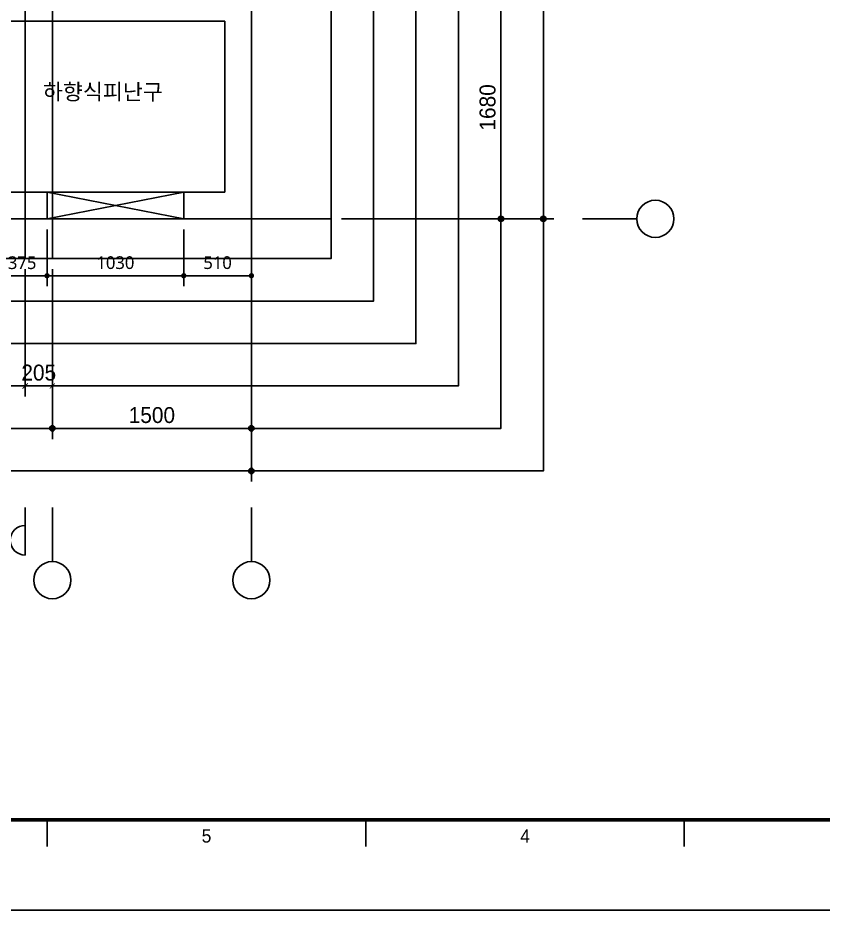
# Model space of a CAD drawing. Header units: millimetres. Extents: x 0 to 92204, y -190080 to 23760.
# Drawn here: x 71572 to 77640, y -71280 to -64554 of the extents above; entities that cross this region are included whole.
import ezdxf
from ezdxf.enums import TextEntityAlignment as Align
from ezdxf.xclip import XClip

# ---------------------------------------------------------------- set-up
doc = ezdxf.new("R2010")
doc.units = ezdxf.units.MM
doc.header["$LTSCALE"] = 100
doc.header["$XCLIPFRAME"] = 0
doc.linetypes.add('AUDIT_D_220706163347-0', pattern=[0])
doc.linetypes.add('CEN', pattern=[62, 60, -1, 0, -1])
doc.layers.get('defpoints').update_dxf_attribs({"color": 139})
for name, color, linetype in [('A-치수', 7, 'AUDIT_D_220706163347-0'), ('AA-BORD-FORM', 7, 'Continuous'), ('AA-BORD-TEXT', 3, 'Continuous'), ('AA-XXXX-DIMS', 7, 'Continuous'), ('CEN_CON', 1, 'CEN'), ('CEN_WALL', 12, 'CEN'), ('CONC', 2, 'Continuous'), ('DIM', 7, 'AUDIT_D_220706163347-0'), ('ELE3_CON', 7, 'Continuous'), ('MC', 135, 'Continuous'), ('실명', 3, 'AUDIT_D_220706163347-0'), ('창호-open', 4, 'Continuous')]:
    doc.layers.add(name, color=color, linetype=linetype)
doc.styles.add('HAUD01', font='Dotum.ttf')
doc.styles.add('맑은 고딕', font='malgun.ttf')
doc.styles.add('맑은고딕', font='malgun.ttf', dxfattribs={"width": 0.9})
doc.dimstyles.new('DIM_40', dxfattribs={"dimscale": 40, "dimtxt": 3, "dimasz": 1, "dimexe": 2, "dimexo": 2, "dimgap": 1, "dimtad": 1, "dimdec": 0, "dimzin": 0, "dimdsep": 46, "dimtxsty": '맑은고딕', "dimblk1": 'DIMDOT', "dimblk2": 'DIMDOT', "dimsah": 1, "dimcen": 0.09, "dimdle": 2, "dimclrd": 7, "dimclre": 7, "dimclrt": 3, "dimadec": 0, "dimazin": 0, "dimtfac": 1, "dimtdec": 0, "dimtix": 1, "dimtmove": 2, "dimatfit": 3, "dimldrblk": 'DIMDOT', "dimfxl": 2, "dimtolj": 1, "dimtzin": 0, "dimarcsym": 0})
doc.dimstyles.new('MCDIM_40', dxfattribs={"dimscale": 40, "dimtxt": 3, "dimasz": 1, "dimexe": 2, "dimexo": 2, "dimgap": 1, "dimtad": 1, "dimdec": 0, "dimzin": 0, "dimdsep": 46, "dimtxsty": '맑은고딕', "dimblk1": 'ARCHTICK', "dimblk2": 'ARCHTICK', "dimsah": 1, "dimcen": 0.09, "dimdle": 2, "dimclrd": 7, "dimclre": 7, "dimclrt": 3, "dimadec": 0, "dimazin": 0, "dimtfac": 1, "dimtdec": 0, "dimtix": 1, "dimtmove": 2, "dimatfit": 3, "dimldrblk": 'ARCHTICK', "dimfxl": 1, "dimtolj": 1, "dimtzin": 0, "dimarcsym": 0})
doc.dimstyles.new('NDIM40-in', dxfattribs={"dimscale": 40, "dimtxt": 2.4, "dimasz": 1, "dimexe": 2, "dimexo": 2, "dimgap": 1.2, "dimtad": 1, "dimdec": 0, "dimrnd": 0.25, "dimzin": 0, "dimdsep": 46, "dimtxsty": '맑은 고딕', "dimblk": 'DOT', "dimcen": 5, "dimclrd": 256, "dimclre": 256, "dimclrt": 3, "dimadec": 0, "dimazin": 0, "dimtfac": 1, "dimtdec": 0, "dimtix": 1, "dimtmove": 2, "dimatfit": 1, "dimldrblk": 'DIMDOT', "dimfxl": 0, "dimtolj": 1, "dimtzin": 0, "dimarcsym": 0})

# ---------------------------------------------------------------- blocks, each defined once
blk = doc.blocks.new('U-84B(확장)')
at = {"layer": 'CEN_CON'}
for p, q in [((14900, -300), (14900, 12030)), ((0, 0), (15500, 0))]:
    blk.add_line(p, q, dxfattribs=at)
at = {"layer": 'CEN_WALL'}
blk.add_line((13400, -300), (13400, 5980), dxfattribs=at)
at = {"layer": 'CONC'}
for p, q in [((14900, 0), (14900, 2630)), ((12925, 1490), (14700, 1490)), ((14700, 200), (14700, 1490)), ((13045, 200), (13360, 200)), ((13360, 200), (13360, 0)), ((14390, 200), (14700, 200)), ((14390, 200), (14390, 0)), ((12925, 0), (13360, 0)), ((14390, 0), (14900, 0))]:
    blk.add_line(p, q, dxfattribs=at)
at = {"layer": 'ELE3_CON'}
blk.add_line((13360, 0), (14390, 0), dxfattribs=at)
at = {"layer": 'MC'}
blk.add_line((13195, -300), (13195, 5980), dxfattribs=at)
blk = doc.blocks.new('중심')
at = {"layer": 'DIM'}
blk.add_line((-350, 0), (0, 0), dxfattribs=at)
blk.add_circle((-470, 0), 120, dxfattribs=at)
blk = doc.blocks.new('DIMDOT')
at = {"layer": 'AA-XXXX-DIMS'}
for p, q in [((-1.5, 0), (1.5, 0)), ((0, -1.5), (0, 1.5))]:
    blk.add_line(p, q, dxfattribs=at)
for radius in [0.5, 0.25]:
    blk.add_circle((0, 0), radius, dxfattribs=at)
blk = doc.blocks.new('*D2767')
at = {"layer": 'defpoints', "color": 0, "transparency": 16777216}
for p in [(23778.2, -77979), (25378.2, -77979), (23778.2, -89829)]:
    blk.add_point(p, dxfattribs=at)
at = {"layer": 'DIM', "color": 7, "lineweight": -2, "transparency": 16777216}
for p, q in [((23858.2, -77979), (25458.2, -77979)), ((25378.2, -89789), (25378.2, -78019)), ((23858.2, -89829), (25458.2, -89829))]:
    blk.add_line(p, q, dxfattribs=at)
at = {"layer": 'DIM', "color": 7, "lineweight": -2, "transparency": 16777216, "xscale": 40, "yscale": 40, "zscale": 40}
for p, rotation in [((25378.2, -77979), 90), ((25378.2, -89829), 270)]:
    blk.add_blockref('DIMDOT', p, dxfattribs=dict(at, rotation=rotation))
at = {"layer": 'DIM', "color": 3, "transparency": 16777216, "insert": (25278.1, -83904), "char_height": 120, "attachment_point": 5, "rotation": 90, "style": 'HAUD01'}
blk.add_mtext('\\A1;11850', dxfattribs=at)
blk = doc.blocks.new('*D2768')
at = {"layer": 'defpoints', "color": 0, "transparency": 16777216}
for p in [(23778.2, -88149), (25058.2, -88149), (23778.2, -89829)]:
    blk.add_point(p, dxfattribs=at)
at = {"layer": 'DIM', "color": 7, "lineweight": -2, "transparency": 16777216}
for p, q in [((23858.2, -88149), (25138.2, -88149)), ((25058.2, -89789), (25058.2, -88189)), ((23858.2, -89829), (25138.2, -89829))]:
    blk.add_line(p, q, dxfattribs=at)
at = {"layer": 'DIM', "color": 7, "lineweight": -2, "transparency": 16777216, "xscale": 40, "yscale": 40, "zscale": 40}
for p, rotation in [((25058.2, -88149), 90), ((25058.2, -89829), 270)]:
    blk.add_blockref('DIMDOT', p, dxfattribs=dict(at, rotation=rotation))
at = {"layer": 'DIM', "color": 3, "transparency": 16777216, "insert": (24958.1, -88989), "char_height": 120, "attachment_point": 5, "rotation": 90, "style": 'HAUD01'}
blk.add_mtext('\\A1;1680', dxfattribs=at)
blk = doc.blocks.new('*D2776')
at = {"layer": 'defpoints', "color": 0, "transparency": 16777216}
for p in [(8278.2, -90129), (23178.2, -90129), (23178.2, -91729)]:
    blk.add_point(p, dxfattribs=at)
at = {"layer": 'DIM', "color": 7, "lineweight": -2, "transparency": 16777216}
for p, q in [((8278.2, -90209), (8278.2, -91809)), ((23178.2, -90209), (23178.2, -91809)), ((8318.2, -91729), (23138.2, -91729))]:
    blk.add_line(p, q, dxfattribs=at)
at = {"layer": 'DIM', "color": 7, "lineweight": -2, "transparency": 16777216, "xscale": 40, "yscale": 40, "zscale": 40, "rotation": 180}
blk.add_blockref('DIMDOT', (8278.2, -91729), dxfattribs=at)
at = {"layer": 'DIM', "color": 7, "lineweight": -2, "transparency": 16777216, "xscale": 40, "yscale": 40, "zscale": 40}
blk.add_blockref('DIMDOT', (23178.2, -91729), dxfattribs=at)
at = {"layer": 'DIM', "color": 3, "transparency": 16777216, "insert": (15728.2, -91628.9), "char_height": 120, "attachment_point": 5, "style": 'HAUD01'}
blk.add_mtext('\\A1;14900', dxfattribs=at)
blk = doc.blocks.new('*D2780')
at = {"layer": 'defpoints', "color": 0, "transparency": 16777216}
for p in [(19063.2, -90129), (21678.2, -90129), (21678.2, -91409)]:
    blk.add_point(p, dxfattribs=at)
at = {"layer": 'DIM', "color": 7, "lineweight": -2, "transparency": 16777216}
for p, q in [((19063.2, -90209), (19063.2, -91489)), ((21678.2, -90209), (21678.2, -91489)), ((19103.2, -91409), (21638.2, -91409))]:
    blk.add_line(p, q, dxfattribs=at)
at = {"layer": 'DIM', "color": 7, "lineweight": -2, "transparency": 16777216, "xscale": 40, "yscale": 40, "zscale": 40, "rotation": 180}
blk.add_blockref('DIMDOT', (19063.2, -91409), dxfattribs=at)
at = {"layer": 'DIM', "color": 7, "lineweight": -2, "transparency": 16777216, "xscale": 40, "yscale": 40, "zscale": 40}
blk.add_blockref('DIMDOT', (21678.2, -91409), dxfattribs=at)
at = {"layer": 'DIM', "color": 3, "transparency": 16777216, "insert": (20370.7, -91308.9), "char_height": 120, "attachment_point": 5, "style": 'HAUD01'}
blk.add_mtext('\\A1;2615', dxfattribs=at)
blk = doc.blocks.new('_ArchTick')
at = {"color": 0, "linetype": 'ByBlock', "const_width": 0.15}
blk.add_lwpolyline([(-0.5, -0.5), (0.5, 0.5)], dxfattribs=at)
blk = doc.blocks.new('*D2791')
at = {"layer": 'defpoints', "color": 0, "transparency": 16777216}
for p in [(19173.2, -90129), (21473.2, -90129), (21473.2, -91089)]:
    blk.add_point(p, dxfattribs=at)
at = {"layer": 'DIM', "color": 7, "lineweight": -2, "transparency": 16777216}
for p, q in [((19173.2, -90209), (19173.2, -91169)), ((21473.2, -90209), (21473.2, -91169)), ((19093.2, -91089), (21553.2, -91089))]:
    blk.add_line(p, q, dxfattribs=at)
at = {"layer": 'DIM', "color": 7, "lineweight": -2, "transparency": 16777216, "xscale": 40, "yscale": 40, "zscale": 40, "rotation": 180}
blk.add_blockref('_ArchTick', (19173.2, -91089), dxfattribs=at)
at = {"layer": 'DIM', "color": 7, "lineweight": -2, "transparency": 16777216, "xscale": 40, "yscale": 40, "zscale": 40}
blk.add_blockref('_ArchTick', (21473.2, -91089), dxfattribs=at)
at = {"layer": 'DIM', "color": 3, "transparency": 16777216, "insert": (20323.2, -90988.9), "char_height": 120, "attachment_point": 5, "style": 'HAUD01'}
blk.add_mtext('\\A1;2300', dxfattribs=at)
blk = doc.blocks.new('*D2792')
at = {"layer": 'defpoints', "color": 0, "transparency": 16777216}
for p in [(21473.2, -90129), (21678.2, -90129), (21678.2, -91089)]:
    blk.add_point(p, dxfattribs=at)
at = {"layer": 'DIM', "color": 7, "lineweight": -2, "transparency": 16777216}
for p, q in [((21473.2, -90209), (21473.2, -91169)), ((21678.2, -90209), (21678.2, -91169)), ((21473.2, -91089), (21433.2, -91089)), ((21473.2, -91089), (21678.2, -91089)), ((21678.2, -91089), (21718.2, -91089))]:
    blk.add_line(p, q, dxfattribs=at)
at = {"layer": 'DIM', "color": 7, "lineweight": -2, "transparency": 16777216, "xscale": 40, "yscale": 40, "zscale": 40}
blk.add_blockref('_ArchTick', (21473.2, -91089), dxfattribs=at)
at = {"layer": 'DIM', "color": 7, "lineweight": -2, "transparency": 16777216, "xscale": 40, "yscale": 40, "zscale": 40, "rotation": 180}
blk.add_blockref('_ArchTick', (21678.2, -91089), dxfattribs=at)
at = {"layer": 'DIM', "color": 3, "transparency": 16777216, "insert": (21575.7, -90988.9), "char_height": 120, "attachment_point": 5, "style": 'HAUD01'}
blk.add_mtext('\\A1;205', dxfattribs=at)
blk = doc.blocks.new('*D2793')
at = {"layer": 'defpoints', "color": 0, "transparency": 16777216}
for p in [(21678.2, -90129), (23178.2, -90129), (23178.2, -91409)]:
    blk.add_point(p, dxfattribs=at)
at = {"layer": 'DIM', "color": 7, "lineweight": -2, "transparency": 16777216}
for p, q in [((21678.2, -90209), (21678.2, -91489)), ((23178.2, -90209), (23178.2, -91489)), ((21718.2, -91409), (23138.2, -91409))]:
    blk.add_line(p, q, dxfattribs=at)
at = {"layer": 'DIM', "color": 7, "lineweight": -2, "transparency": 16777216, "xscale": 40, "yscale": 40, "zscale": 40, "rotation": 180}
blk.add_blockref('DIMDOT', (21678.2, -91409), dxfattribs=at)
at = {"layer": 'DIM', "color": 7, "lineweight": -2, "transparency": 16777216, "xscale": 40, "yscale": 40, "zscale": 40}
blk.add_blockref('DIMDOT', (23178.2, -91409), dxfattribs=at)
at = {"layer": 'DIM', "color": 3, "transparency": 16777216, "insert": (22428.2, -91308.9), "char_height": 120, "attachment_point": 5, "style": 'HAUD01'}
blk.add_mtext('\\A1;1500', dxfattribs=at)
blk = doc.blocks.new('XR-FORM 청주월명')
at = {"layer": 'AA-BORD-FORM', "color": 2}
for p, q in [((541, 17), (541, 12)), ((601, 17), (601, 12)), ((661, 17), (661, 12))]:
    blk.add_line(p, q, dxfattribs=at)
at = {"layer": 'AA-BORD-FORM', "color": 1}
blk.add_lwpolyline([(0, 0), (841, 0), (841, 594), (0, 594)], close=True, dxfattribs=at)
at = {"layer": 'AA-BORD-FORM', "color": 2, "const_width": 0.682}
blk.add_lwpolyline([(21, 17), (21, 577), (821, 577), (821, 17)], close=True, dxfattribs=at)
at = {"layer": 'AA-BORD-TEXT', "color": 7, "style": 'HAUD01'}
for s, p in [('5', (571, 13.99)), ('4', (631, 13.95))]:
    blk.add_text(s, height=2.5, dxfattribs=at).set_placement(p, align=Align.MIDDLE_CENTER)
blk = doc.blocks.new('_Dot')
at = {"color": 0, "linetype": 'ByBlock', "lineweight": -2}
blk.add_line((-0.5, 0), (-1, 0), dxfattribs=at)
at = {"color": 0, "linetype": 'ByBlock', "const_width": 0.5}
blk.add_lwpolyline([(-0.25, 0, 1), (0.25, 0, 1)], format="xyb", close=True, dxfattribs=at)
blk = doc.blocks.new('*D732')
at = {"layer": 'defpoints', "color": 0, "transparency": 16777216}
for p in [(71417.2, -66069), (71792.2, -66069), (71792.2, -66497.8)]:
    blk.add_point(p, dxfattribs=at)
at = {"layer": 'DIM', "lineweight": -2, "transparency": 16777216}
for p, q in [((71417.2, -66149), (71417.2, -66577.8)), ((71792.2, -66149), (71792.2, -66577.8)), ((71457.2, -66497.8), (71752.2, -66497.8))]:
    blk.add_line(p, q, dxfattribs=at)
at = {"layer": 'DIM', "lineweight": -2, "transparency": 16777216, "xscale": 40, "yscale": 40, "zscale": 40, "rotation": 180}
blk.add_blockref('_Dot', (71417.2, -66497.8), dxfattribs=at)
at = {"layer": 'DIM', "lineweight": -2, "transparency": 16777216, "xscale": 40, "yscale": 40, "zscale": 40}
blk.add_blockref('_Dot', (71792.2, -66497.8), dxfattribs=at)
at = {"layer": 'DIM', "color": 3, "transparency": 16777216, "insert": (71604.7, -66400.2), "char_height": 96, "attachment_point": 5, "style": '맑은 고딕'}
blk.add_mtext('\\A1;375', dxfattribs=at)
blk = doc.blocks.new('*D733')
at = {"layer": 'defpoints', "color": 0, "transparency": 16777216}
for p in [(71792.2, -66069), (72822.2, -66069), (72822.2, -66497.8)]:
    blk.add_point(p, dxfattribs=at)
at = {"layer": 'DIM', "lineweight": -2, "transparency": 16777216}
for p, q in [((71792.2, -66149), (71792.2, -66577.8)), ((72822.2, -66149), (72822.2, -66577.8)), ((71832.2, -66497.8), (72782.2, -66497.8))]:
    blk.add_line(p, q, dxfattribs=at)
at = {"layer": 'DIM', "lineweight": -2, "transparency": 16777216, "xscale": 40, "yscale": 40, "zscale": 40, "rotation": 180}
blk.add_blockref('_Dot', (71792.2, -66497.8), dxfattribs=at)
at = {"layer": 'DIM', "lineweight": -2, "transparency": 16777216, "xscale": 40, "yscale": 40, "zscale": 40}
blk.add_blockref('_Dot', (72822.2, -66497.8), dxfattribs=at)
at = {"layer": 'DIM', "color": 3, "transparency": 16777216, "insert": (72307.2, -66399.9), "char_height": 96, "attachment_point": 5, "style": '맑은 고딕'}
blk.add_mtext('\\A1;1030', dxfattribs=at)
blk = doc.blocks.new('*D734')
at = {"layer": 'defpoints', "color": 0, "transparency": 16777216}
for p in [(72822.2, -66069), (73332.2, -66069), (73332.2, -66497.8)]:
    blk.add_point(p, dxfattribs=at)
at = {"layer": 'DIM', "lineweight": -2, "transparency": 16777216}
for p, q in [((72822.2, -66149), (72822.2, -66577.8)), ((73332.2, -66149), (73332.2, -66577.8)), ((72862.2, -66497.8), (73292.2, -66497.8))]:
    blk.add_line(p, q, dxfattribs=at)
at = {"layer": 'DIM', "lineweight": -2, "transparency": 16777216, "xscale": 40, "yscale": 40, "zscale": 40, "rotation": 180}
blk.add_blockref('_Dot', (72822.2, -66497.8), dxfattribs=at)
at = {"layer": 'DIM', "lineweight": -2, "transparency": 16777216, "xscale": 40, "yscale": 40, "zscale": 40}
blk.add_blockref('_Dot', (73332.2, -66497.8), dxfattribs=at)
at = {"layer": 'DIM', "color": 3, "transparency": 16777216, "insert": (73077.2, -66399.9), "char_height": 96, "attachment_point": 5, "style": '맑은 고딕'}
blk.add_mtext('\\A1;510', dxfattribs=at)
blk = doc.blocks.new('DIM-1108')
at = {"layer": 'DIM'}
blk.add_lwpolyline([(21473.2, -92140.1, 1), (21473.2, -92364.1), (21473.2, -92004.1)], format="xyb", dxfattribs=at)
at = {"layer": 'A-치수', "xscale": -1.166666666666666, "yscale": 1.166666666666666, "zscale": 1.166666666666666}
blk.add_blockref('중심', (25673.2, -89829), dxfattribs=at)
at = {"layer": 'A-치수', "xscale": 1.166666666666675, "yscale": 1.166666666666675, "zscale": 1.166666666666675, "rotation": 90}
for p in [(21678.2, -92004.1), (23178.2, -92004.1)]:
    blk.add_blockref('중심', p, dxfattribs=at)
at = {"layer": 'DIM'}
for base, p1, p2, angle, dimstyle, override, picture, middle in [((25378.2, -77979), (23778.2, -89829), (23778.2, -77979), 270, 'DIM_40', {"dimscale": 40, "dimtxsty": 'HAUD01'}, '*D2767', (25278.1, -83904)), ((25058.2, -88149), (23778.2, -89829), (23778.2, -88149), 270, 'DIM_40', {"dimscale": 40, "dimtxsty": 'HAUD01'}, '*D2768', (24958.1, -88989)), ((23178.2, -91729), (8278.2, -90129), (23178.2, -90129), 180, 'DIM_40', {"dimscale": 40, "dimtxsty": 'HAUD01'}, '*D2776', (15728.2, -91628.9)), ((21678.2, -91409), (19063.2, -90129), (21678.2, -90129), 180, 'DIM_40', {"dimscale": 40, "dimtxsty": 'HAUD01'}, '*D2780', (20370.7, -91308.9)), ((21473.2, -91089), (19173.2, -90129), (21473.2, -90129), 180, 'MCDIM_40', {"dimtxsty": 'HAUD01'}, '*D2791', (20323.2, -90988.9)), ((21678.2, -91089), (21473.2, -90129), (21678.2, -90129), 180, 'MCDIM_40', {"dimtxsty": 'HAUD01'}, '*D2792', (21575.7, -90988.9)), ((23178.2, -91409), (21678.2, -90129), (23178.2, -90129), 180, 'DIM_40', {"dimtxsty": 'HAUD01'}, '*D2793', (22428.2, -91308.9))]:
    dim = blk.add_linear_dim(base=base, p1=p1, p2=p2, angle=angle, dimstyle=dimstyle, override=override, dxfattribs=at)
    dim.commit()
    dim.dimension.update_dxf_attribs({"geometry": picture, "text_midpoint": middle})

msp = doc.modelspace()

# ---------------------------------------------------------------- linework, layer by layer
at = {"layer": 'defpoints'}
for points in [[(55683.6, -51269.2), (55683.6, -67969), (75532.2, -67969), (75532.2, -51269.2)], [(56003.6, -51589.2), (56003.6, -67649), (75212.2, -67649), (75212.2, -51589.2)], [(56323.6, -51909.2), (56323.6, -67329), (74892.2, -67329), (74892.2, -51909.2)], [(56643.6, -52229.2), (56643.6, -67009), (74572.2, -67009), (74572.2, -52229.2)], [(56963.6, -52549.2), (56963.6, -66689), (74252.2, -66689), (74252.2, -52549.2)], [(57283.6, -52869.2), (57283.6, -66369), (73932.2, -66369), (73932.2, -52869.2)]]:
    msp.add_lwpolyline(points, close=True, dxfattribs=at)
at = {"layer": '창호-open'}
for p, q in [((72822.2, -65869), (71792.2, -66069)), ((71792.2, -65869), (72822.2, -66069))]:
    msp.add_line(p, q, dxfattribs=at)
msp.add_lwpolyline([(71792.2, -65869), (72822.2, -65869), (72822.2, -66069), (71792.2, -66069)], close=True, dxfattribs=at)

# ---------------------------------------------------------------- block references
msp.add_blockref('DIM-1108', (50153.9, 23760))
at = {"xscale": 40, "yscale": 40, "zscale": 40}
msp.add_blockref('XR-FORM 청주월명', (50153.9, -71280), dxfattribs=at)
ref = msp.add_blockref('U-84B(확장)', (58432.2, -66069))
XClip(ref).set_block_clipping_path([(-1148.5649148573, -300), (15500, 13199.7934908782)])

# ---------------------------------------------------------------- texts
at = {"layer": '실명', "style": 'HAUD01'}
msp.add_text('하향식피난구', height=120, dxfattribs=at).set_placement((72212.8, -65109.9), align=Align.MIDDLE)

# ---------------------------------------------------------------- dimensions: what is measured, and where the dimension line sits
at = {"layer": 'DIM'}
for base, p1, p2, picture, middle in [((71792.2, -66497.8), (71417.2, -66069), (71792.2, -66069), '*D732', (71604.7, -66400.2)), ((72822.2, -66497.8), (71792.2, -66069), (72822.2, -66069), '*D733', (72307.2, -66399.9)), ((73332.2, -66497.8), (72822.2, -66069), (73332.2, -66069), '*D734', (73077.2, -66399.9))]:
    dim = msp.add_linear_dim(base=base, p1=p1, p2=p2, angle=180, dimstyle='NDIM40-in', override={"dimscale": 40}, dxfattribs=at)
    dim.commit()
    dim.dimension.update_dxf_attribs({"geometry": picture, "text_midpoint": middle})

doc.saveas('drawing.dxf')
